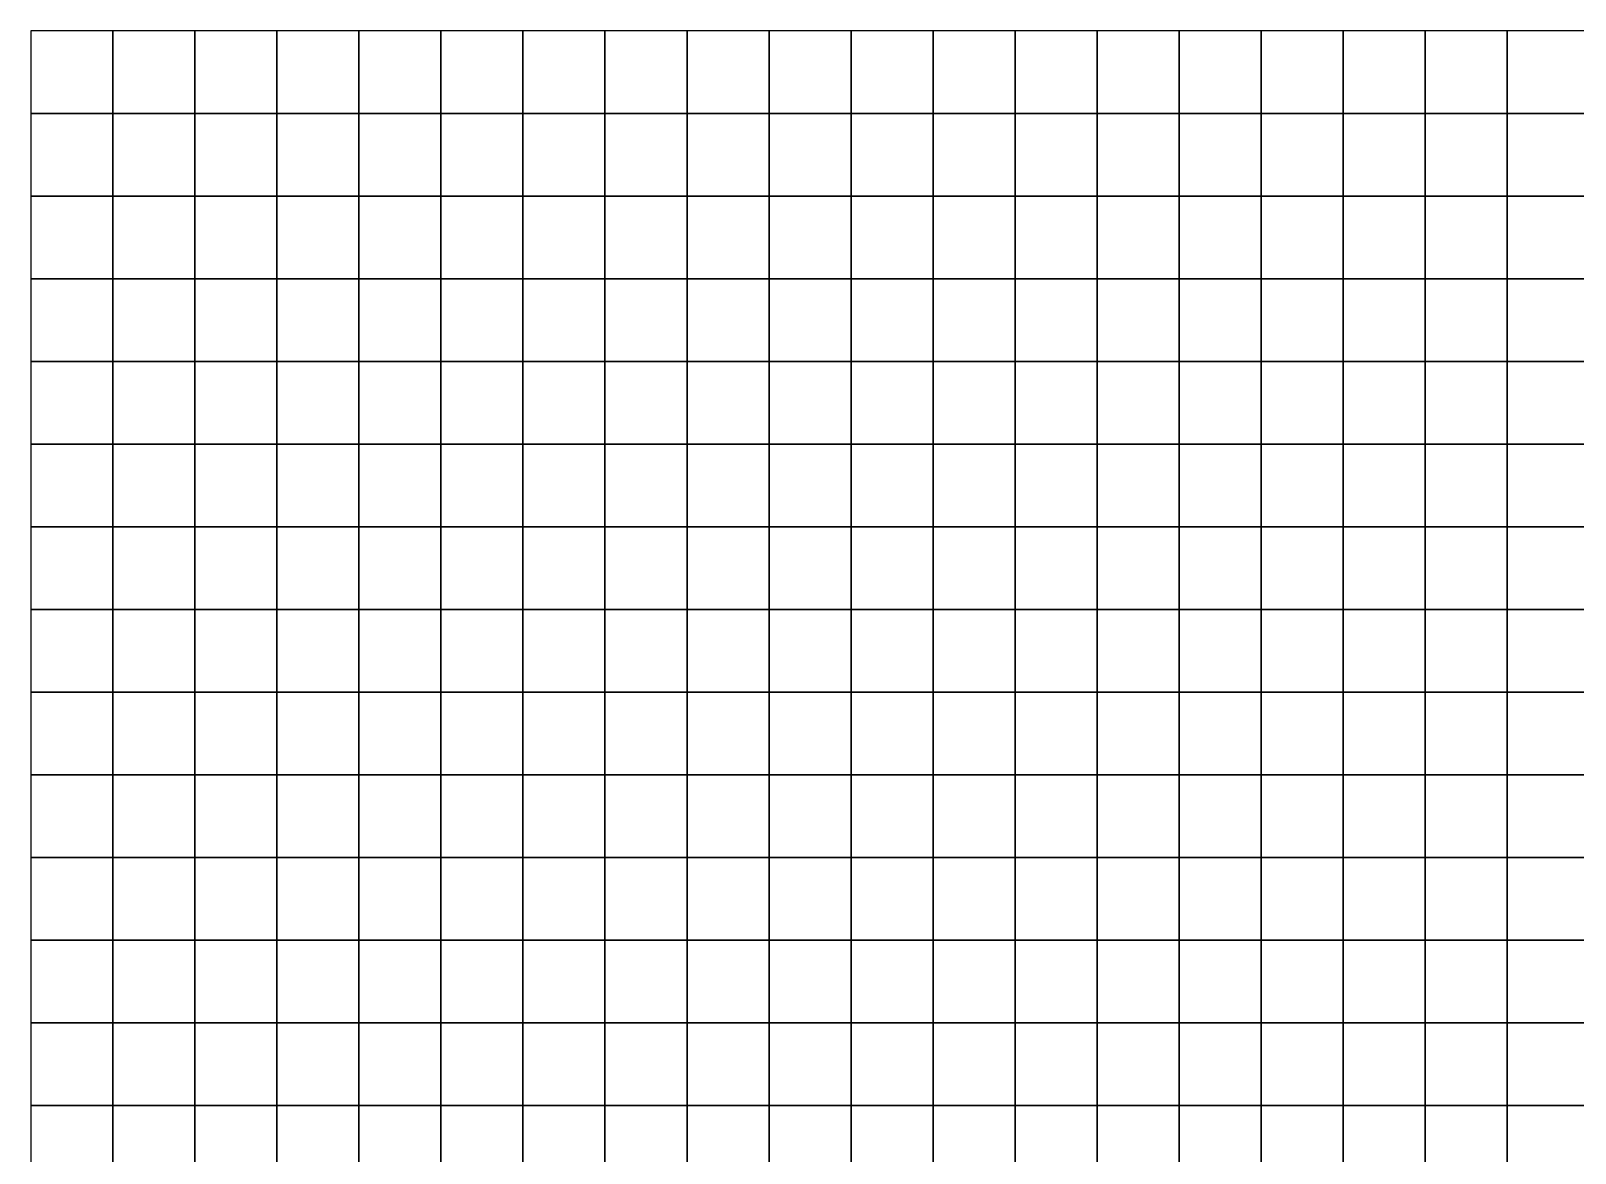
# Model space of a CAD drawing. Header units: metres. Extents: x -5 to 122, y -9 to 115.
# Drawn here: x 0 to 37.77, y 87.76 to 115.2 of the extents above; entities that cross this region are included whole.
import ezdxf

# ---------------------------------------------------------------- set-up
doc = ezdxf.new("R2010")
doc.units = ezdxf.units.M
doc.layers.add('terrain', color=7, linetype='Continuous')

msp = doc.modelspace()

# ---------------------------------------------------------------- linework, layer by layer
at = {"layer": 'terrain'}
for points in [[(2.006, 113.18, 2.37), (2.006, 115.2, 2.323), (0, 115.2, 2.408), (0, 113.18, 2.4)], [(4.011, 113.18, 2.317), (4.011, 115.2, 2.243), (2.006, 115.2, 2.323), (2.006, 113.18, 2.37)], [(6.017, 113.18, 2.28), (6.017, 115.2, 2.228), (4.011, 115.2, 2.243), (4.011, 113.18, 2.317)], [(8.023, 113.18, 2.257), (8.023, 115.2, 2.225), (6.017, 115.2, 2.228), (6.017, 113.18, 2.28)], [(10.029, 113.18, 2.168), (10.029, 115.2, 2.19), (8.023, 115.2, 2.225), (8.023, 113.18, 2.257)], [(12.034, 113.18, 2.188), (12.034, 115.2, 2.173), (10.029, 115.2, 2.19), (10.029, 113.18, 2.168)], [(14.04, 113.18, 2.185), (14.04, 115.2, 2.17), (12.034, 115.2, 2.173), (12.034, 113.18, 2.188)], [(16.046, 113.18, 2.165), (16.046, 115.2, 2.18), (14.04, 115.2, 2.17), (14.04, 113.18, 2.185)], [(18.052, 113.18, 2.145), (18.052, 115.2, 2.185), (16.046, 115.2, 2.18), (16.046, 113.18, 2.165)], [(20.057, 113.18, 2.162), (20.057, 115.2, 2.153), (18.052, 115.2, 2.185), (18.052, 113.18, 2.145)], [(22.063, 113.18, 2.115), (22.063, 115.2, 2.145), (20.057, 115.2, 2.153), (20.057, 113.18, 2.162)], [(24.069, 113.18, 2.128), (24.069, 115.2, 2.097), (22.063, 115.2, 2.145), (22.063, 113.18, 2.115)], [(26.075, 113.18, 2.118), (26.075, 115.2, 2.09), (24.069, 115.2, 2.097), (24.069, 113.18, 2.128)], [(28.08, 113.18, 2.07), (28.08, 115.2, 2.085), (26.075, 115.2, 2.09), (26.075, 113.18, 2.118)], [(30.086, 113.18, 2.073), (30.086, 115.2, 2.05), (28.08, 115.2, 2.085), (28.08, 113.18, 2.07)], [(32.092, 113.18, 1.978), (32.092, 115.2, 2.025), (30.086, 115.2, 2.05), (30.086, 113.18, 2.073)], [(34.097, 113.18, 2.003), (34.097, 115.2, 2.027), (32.092, 115.2, 2.025), (32.092, 113.18, 1.978)], [(36.103, 113.18, 1.948), (36.103, 115.2, 1.945), (34.097, 115.2, 2.027), (34.097, 113.18, 2.003)], [(38.109, 113.18, 1.97), (38.109, 115.2, 1.948), (36.103, 115.2, 1.945), (36.103, 113.18, 1.948)], [(2.006, 111.159, 2.418), (2.006, 113.18, 2.37), (0, 113.18, 2.4), (0, 111.159, 2.39)], [(4.011, 111.159, 2.408), (4.011, 113.18, 2.317), (2.006, 113.18, 2.37), (2.006, 111.159, 2.418)], [(6.017, 111.159, 2.308), (6.017, 113.18, 2.28), (4.011, 113.18, 2.317), (4.011, 111.159, 2.408)], [(8.023, 111.159, 2.25), (8.023, 113.18, 2.257), (6.017, 113.18, 2.28), (6.017, 111.159, 2.308)], [(10.029, 111.159, 2.18), (10.029, 113.18, 2.168), (8.023, 113.18, 2.257), (8.023, 111.159, 2.25)], [(12.034, 111.159, 2.183), (12.034, 113.18, 2.188), (10.029, 113.18, 2.168), (10.029, 111.159, 2.18)], [(14.04, 111.159, 2.165), (14.04, 113.18, 2.185), (12.034, 113.18, 2.188), (12.034, 111.159, 2.183)], [(16.046, 111.159, 2.17), (16.046, 113.18, 2.165), (14.04, 113.18, 2.185), (14.04, 111.159, 2.165)], [(18.052, 111.159, 2.128), (18.052, 113.18, 2.145), (16.046, 113.18, 2.165), (16.046, 111.159, 2.17)], [(20.057, 111.159, 2.143), (20.057, 113.18, 2.162), (18.052, 113.18, 2.145), (18.052, 111.159, 2.128)], [(22.063, 111.159, 2.14), (22.063, 113.18, 2.115), (20.057, 113.18, 2.162), (20.057, 111.159, 2.143)], [(24.069, 111.159, 2.122), (24.069, 113.18, 2.128), (22.063, 113.18, 2.115), (22.063, 111.159, 2.14)], [(26.075, 111.159, 2.105), (26.075, 113.18, 2.118), (24.069, 113.18, 2.128), (24.069, 111.159, 2.122)], [(28.08, 111.159, 2.073), (28.08, 113.18, 2.07), (26.075, 113.18, 2.118), (26.075, 111.159, 2.105)], [(30.086, 111.159, 2.022), (30.086, 113.18, 2.073), (28.08, 113.18, 2.07), (28.08, 111.159, 2.073)], [(32.092, 111.159, 2.033), (32.092, 113.18, 1.978), (30.086, 113.18, 2.073), (30.086, 111.159, 2.022)], [(34.097, 111.159, 1.995), (34.097, 113.18, 2.003), (32.092, 113.18, 1.978), (32.092, 111.159, 2.033)], [(36.103, 111.159, 1.997), (36.103, 113.18, 1.948), (34.097, 113.18, 2.003), (34.097, 111.159, 1.995)], [(38.109, 111.159, 1.972), (38.109, 113.18, 1.97), (36.103, 113.18, 1.948), (36.103, 111.159, 1.997)], [(2.006, 109.138, 2.295), (2.006, 111.159, 2.418), (0, 111.159, 2.39), (0, 109.138, 2.335)], [(4.011, 109.138, 2.25), (4.011, 111.159, 2.408), (2.006, 111.159, 2.418), (2.006, 109.138, 2.295)], [(6.017, 109.138, 2.268), (6.017, 111.159, 2.308), (4.011, 111.159, 2.408), (4.011, 109.138, 2.25)], [(8.023, 109.138, 2.177), (8.023, 111.159, 2.25), (6.017, 111.159, 2.308), (6.017, 109.138, 2.268)], [(10.029, 109.138, 2.14), (10.029, 111.159, 2.18), (8.023, 111.159, 2.25), (8.023, 109.138, 2.177)], [(12.034, 109.138, 2.183), (12.034, 111.159, 2.183), (10.029, 111.159, 2.18), (10.029, 109.138, 2.14)], [(14.04, 109.138, 2.155), (14.04, 111.159, 2.165), (12.034, 111.159, 2.183), (12.034, 109.138, 2.183)], [(16.046, 109.138, 2.173), (16.046, 111.159, 2.17), (14.04, 111.159, 2.165), (14.04, 109.138, 2.155)], [(18.052, 109.138, 2.175), (18.052, 111.159, 2.128), (16.046, 111.159, 2.17), (16.046, 109.138, 2.173)], [(20.057, 109.138, 2.145), (20.057, 111.159, 2.143), (18.052, 111.159, 2.128), (18.052, 109.138, 2.175)], [(22.063, 109.138, 2.14), (22.063, 111.159, 2.14), (20.057, 111.159, 2.143), (20.057, 109.138, 2.145)], [(24.069, 109.138, 2.128), (24.069, 111.159, 2.122), (22.063, 111.159, 2.14), (22.063, 109.138, 2.14)], [(26.075, 109.138, 2.048), (26.075, 111.159, 2.105), (24.069, 111.159, 2.122), (24.069, 109.138, 2.128)], [(28.08, 109.138, 2.088), (28.08, 111.159, 2.073), (26.075, 111.159, 2.105), (26.075, 109.138, 2.048)], [(30.086, 109.138, 2.027), (30.086, 111.159, 2.022), (28.08, 111.159, 2.073), (28.08, 109.138, 2.088)], [(32.092, 109.138, 2.062), (32.092, 111.159, 2.033), (30.086, 111.159, 2.022), (30.086, 109.138, 2.027)], [(34.097, 109.138, 2.003), (34.097, 111.159, 1.995), (32.092, 111.159, 2.033), (32.092, 109.138, 2.062)], [(36.103, 109.138, 1.993), (36.103, 111.159, 1.997), (34.097, 111.159, 1.995), (34.097, 109.138, 2.003)], [(38.109, 109.138, 1.978), (38.109, 111.159, 1.972), (36.103, 111.159, 1.997), (36.103, 109.138, 1.993)], [(2.006, 107.118, 2.257), (2.006, 109.138, 2.295), (0, 109.138, 2.335), (0, 107.118, 2.28)], [(4.011, 107.118, 2.22), (4.011, 109.138, 2.25), (2.006, 109.138, 2.295), (2.006, 107.118, 2.257)], [(6.017, 107.118, 2.205), (6.017, 109.138, 2.268), (4.011, 109.138, 2.25), (4.011, 107.118, 2.22)], [(8.023, 107.118, 2.192), (8.023, 109.138, 2.177), (6.017, 109.138, 2.268), (6.017, 107.118, 2.205)], [(10.029, 107.118, 2.177), (10.029, 109.138, 2.14), (8.023, 109.138, 2.177), (8.023, 107.118, 2.192)], [(12.034, 107.118, 2.183), (12.034, 109.138, 2.183), (10.029, 109.138, 2.14), (10.029, 107.118, 2.177)], [(14.04, 107.118, 2.175), (14.04, 109.138, 2.155), (12.034, 109.138, 2.183), (12.034, 107.118, 2.183)], [(16.046, 107.118, 2.173), (16.046, 109.138, 2.173), (14.04, 109.138, 2.155), (14.04, 107.118, 2.175)], [(18.052, 107.118, 2.17), (18.052, 109.138, 2.175), (16.046, 109.138, 2.173), (16.046, 107.118, 2.173)], [(20.057, 107.118, 2.173), (20.057, 109.138, 2.145), (18.052, 109.138, 2.175), (18.052, 107.118, 2.17)], [(22.063, 107.118, 2.082), (22.063, 109.138, 2.14), (20.057, 109.138, 2.145), (20.057, 107.118, 2.173)], [(24.069, 107.118, 2.113), (24.069, 109.138, 2.128), (22.063, 109.138, 2.14), (22.063, 107.118, 2.082)], [(26.075, 107.118, 2.082), (26.075, 109.138, 2.048), (24.069, 109.138, 2.128), (24.069, 107.118, 2.113)], [(28.08, 107.118, 2.065), (28.08, 109.138, 2.088), (26.075, 109.138, 2.048), (26.075, 107.118, 2.082)], [(30.086, 107.118, 2.067), (30.086, 109.138, 2.027), (28.08, 109.138, 2.088), (28.08, 107.118, 2.065)], [(32.092, 107.118, 2.04), (32.092, 109.138, 2.062), (30.086, 109.138, 2.027), (30.086, 107.118, 2.067)], [(34.097, 107.118, 2.005), (34.097, 109.138, 2.003), (32.092, 109.138, 2.062), (32.092, 107.118, 2.04)], [(36.103, 107.118, 2.007), (36.103, 109.138, 1.993), (34.097, 109.138, 2.003), (34.097, 107.118, 2.005)], [(38.109, 107.118, 1.993), (38.109, 109.138, 1.978), (36.103, 109.138, 1.993), (36.103, 107.118, 2.007)], [(2.006, 105.097, 2.25), (2.006, 107.118, 2.257), (0, 107.118, 2.28), (0, 105.097, 2.27)], [(4.011, 105.097, 2.188), (4.011, 107.118, 2.22), (2.006, 107.118, 2.257), (2.006, 105.097, 2.25)], [(6.017, 105.097, 2.205), (6.017, 107.118, 2.205), (4.011, 107.118, 2.22), (4.011, 105.097, 2.188)], [(8.023, 105.097, 2.255), (8.023, 107.118, 2.192), (6.017, 107.118, 2.205), (6.017, 105.097, 2.205)], [(10.029, 105.097, 2.245), (10.029, 107.118, 2.177), (8.023, 107.118, 2.192), (8.023, 105.097, 2.255)], [(12.034, 105.097, 2.2), (12.034, 107.118, 2.183), (10.029, 107.118, 2.177), (10.029, 105.097, 2.245)], [(14.04, 105.097, 2.185), (14.04, 107.118, 2.175), (12.034, 107.118, 2.183), (12.034, 105.097, 2.2)], [(16.046, 105.097, 2.183), (16.046, 107.118, 2.173), (14.04, 107.118, 2.175), (14.04, 105.097, 2.185)], [(18.052, 105.097, 2.162), (18.052, 107.118, 2.17), (16.046, 107.118, 2.173), (16.046, 105.097, 2.183)], [(20.057, 105.097, 2.088), (20.057, 107.118, 2.173), (18.052, 107.118, 2.17), (18.052, 105.097, 2.162)], [(22.063, 105.097, 2.105), (22.063, 107.118, 2.082), (20.057, 107.118, 2.173), (20.057, 105.097, 2.088)], [(24.069, 105.097, 2.085), (24.069, 107.118, 2.113), (22.063, 107.118, 2.082), (22.063, 105.097, 2.105)], [(26.075, 105.097, 2.092), (26.075, 107.118, 2.082), (24.069, 107.118, 2.113), (24.069, 105.097, 2.085)], [(28.08, 105.097, 2.067), (28.08, 107.118, 2.065), (26.075, 107.118, 2.082), (26.075, 105.097, 2.092)], [(30.086, 105.097, 2.073), (30.086, 107.118, 2.067), (28.08, 107.118, 2.065), (28.08, 105.097, 2.067)], [(32.092, 105.097, 2.055), (32.092, 107.118, 2.04), (30.086, 107.118, 2.067), (30.086, 105.097, 2.073)], [(34.097, 105.097, 2.035), (34.097, 107.118, 2.005), (32.092, 107.118, 2.04), (32.092, 105.097, 2.055)], [(36.103, 105.097, 2), (36.103, 107.118, 2.007), (34.097, 107.118, 2.005), (34.097, 105.097, 2.035)], [(38.109, 105.097, 1.985), (38.109, 107.118, 1.993), (36.103, 107.118, 2.007), (36.103, 105.097, 2)], [(2.006, 103.076, 2.24), (2.006, 105.097, 2.25), (0, 105.097, 2.27), (0, 103.076, 2.272)], [(4.011, 103.076, 2.247), (4.011, 105.097, 2.188), (2.006, 105.097, 2.25), (2.006, 103.076, 2.24)], [(6.017, 103.076, 2.215), (6.017, 105.097, 2.205), (4.011, 105.097, 2.188), (4.011, 103.076, 2.247)], [(8.023, 103.076, 2.25), (8.023, 105.097, 2.255), (6.017, 105.097, 2.205), (6.017, 103.076, 2.215)], [(10.029, 103.076, 2.267), (10.029, 105.097, 2.245), (8.023, 105.097, 2.255), (8.023, 103.076, 2.25)], [(12.034, 103.076, 2.253), (12.034, 105.097, 2.2), (10.029, 105.097, 2.245), (10.029, 103.076, 2.267)], [(14.04, 103.076, 2.18), (14.04, 105.097, 2.185), (12.034, 105.097, 2.2), (12.034, 103.076, 2.253)], [(16.046, 103.076, 2.107), (16.046, 105.097, 2.183), (14.04, 105.097, 2.185), (14.04, 103.076, 2.18)], [(18.052, 103.076, 2.158), (18.052, 105.097, 2.162), (16.046, 105.097, 2.183), (16.046, 103.076, 2.107)], [(20.057, 103.076, 2.093), (20.057, 105.097, 2.088), (18.052, 105.097, 2.162), (18.052, 103.076, 2.158)], [(22.063, 103.076, 2.118), (22.063, 105.097, 2.105), (20.057, 105.097, 2.088), (20.057, 103.076, 2.093)], [(24.069, 103.076, 2.103), (24.069, 105.097, 2.085), (22.063, 105.097, 2.105), (22.063, 103.076, 2.118)], [(26.075, 103.076, 2.098), (26.075, 105.097, 2.092), (24.069, 105.097, 2.085), (24.069, 103.076, 2.103)], [(28.08, 103.076, 2.055), (28.08, 105.097, 2.067), (26.075, 105.097, 2.092), (26.075, 103.076, 2.098)], [(30.086, 103.076, 2.073), (30.086, 105.097, 2.073), (28.08, 105.097, 2.067), (28.08, 103.076, 2.055)], [(32.092, 103.076, 2.065), (32.092, 105.097, 2.055), (30.086, 105.097, 2.073), (30.086, 103.076, 2.073)], [(34.097, 103.076, 2), (34.097, 105.097, 2.035), (32.092, 105.097, 2.055), (32.092, 103.076, 2.065)], [(36.103, 103.076, 2.005), (36.103, 105.097, 2), (34.097, 105.097, 2.035), (34.097, 103.076, 2)], [(38.109, 103.076, 1.945), (38.109, 105.097, 1.985), (36.103, 105.097, 2), (36.103, 103.076, 2.005)], [(2.006, 101.055, 2.268), (2.006, 103.076, 2.24), (0, 103.076, 2.272), (0, 101.055, 2.308)], [(4.011, 101.055, 2.247), (4.011, 103.076, 2.247), (2.006, 103.076, 2.24), (2.006, 101.055, 2.268)], [(6.017, 101.055, 2.198), (6.017, 103.076, 2.215), (4.011, 103.076, 2.247), (4.011, 101.055, 2.247)], [(8.023, 101.055, 2.243), (8.023, 103.076, 2.25), (6.017, 103.076, 2.215), (6.017, 101.055, 2.198)], [(10.029, 101.055, 2.267), (10.029, 103.076, 2.267), (8.023, 103.076, 2.25), (8.023, 101.055, 2.243)], [(12.034, 101.055, 2.205), (12.034, 103.076, 2.253), (10.029, 103.076, 2.267), (10.029, 101.055, 2.267)], [(14.04, 101.055, 2.105), (14.04, 103.076, 2.18), (12.034, 103.076, 2.253), (12.034, 101.055, 2.205)], [(16.046, 101.055, 2.12), (16.046, 103.076, 2.107), (14.04, 103.076, 2.18), (14.04, 101.055, 2.105)], [(18.052, 101.055, 2.073), (18.052, 103.076, 2.158), (16.046, 103.076, 2.107), (16.046, 101.055, 2.12)], [(20.057, 101.055, 2.058), (20.057, 103.076, 2.093), (18.052, 103.076, 2.158), (18.052, 101.055, 2.073)], [(22.063, 101.055, 2.077), (22.063, 103.076, 2.118), (20.057, 103.076, 2.093), (20.057, 101.055, 2.058)], [(24.069, 101.055, 2.055), (24.069, 103.076, 2.103), (22.063, 103.076, 2.118), (22.063, 101.055, 2.077)], [(26.075, 101.055, 2.05), (26.075, 103.076, 2.098), (24.069, 103.076, 2.103), (24.069, 101.055, 2.055)], [(28.08, 101.055, 2.043), (28.08, 103.076, 2.055), (26.075, 103.076, 2.098), (26.075, 101.055, 2.05)], [(30.086, 101.055, 2.033), (30.086, 103.076, 2.073), (28.08, 103.076, 2.055), (28.08, 101.055, 2.043)], [(32.092, 101.055, 2.077), (32.092, 103.076, 2.065), (30.086, 103.076, 2.073), (30.086, 101.055, 2.033)], [(34.097, 101.055, 2.052), (34.097, 103.076, 2), (32.092, 103.076, 2.065), (32.092, 101.055, 2.077)], [(36.103, 101.055, 1.997), (36.103, 103.076, 2.005), (34.097, 103.076, 2), (34.097, 101.055, 2.052)], [(38.109, 101.055, 1.965), (38.109, 103.076, 1.945), (36.103, 103.076, 2.005), (36.103, 101.055, 1.997)], [(2.006, 99.035, 2.278), (2.006, 101.055, 2.268), (0, 101.055, 2.308), (0, 99.035, 2.305)], [(4.011, 99.035, 2.26), (4.011, 101.055, 2.247), (2.006, 101.055, 2.268), (2.006, 99.035, 2.278)], [(6.017, 99.035, 2.27), (6.017, 101.055, 2.198), (4.011, 101.055, 2.247), (4.011, 99.035, 2.26)], [(8.023, 99.035, 2.232), (8.023, 101.055, 2.243), (6.017, 101.055, 2.198), (6.017, 99.035, 2.27)], [(10.029, 99.035, 2.17), (10.029, 101.055, 2.267), (8.023, 101.055, 2.243), (8.023, 99.035, 2.232)], [(12.034, 99.035, 2.222), (12.034, 101.055, 2.205), (10.029, 101.055, 2.267), (10.029, 99.035, 2.17)], [(14.04, 99.035, 2.097), (14.04, 101.055, 2.105), (12.034, 101.055, 2.205), (12.034, 99.035, 2.222)], [(16.046, 99.035, 2.095), (16.046, 101.055, 2.12), (14.04, 101.055, 2.105), (14.04, 99.035, 2.097)], [(18.052, 99.035, 2.082), (18.052, 101.055, 2.073), (16.046, 101.055, 2.12), (16.046, 99.035, 2.095)], [(20.057, 99.035, 2.06), (20.057, 101.055, 2.058), (18.052, 101.055, 2.073), (18.052, 99.035, 2.082)], [(22.063, 99.035, 2.077), (22.063, 101.055, 2.077), (20.057, 101.055, 2.058), (20.057, 99.035, 2.06)], [(24.069, 99.035, 2.06), (24.069, 101.055, 2.055), (22.063, 101.055, 2.077), (22.063, 99.035, 2.077)], [(26.075, 99.035, 2.05), (26.075, 101.055, 2.05), (24.069, 101.055, 2.055), (24.069, 99.035, 2.06)], [(28.08, 99.035, 2.05), (28.08, 101.055, 2.043), (26.075, 101.055, 2.05), (26.075, 99.035, 2.05)], [(30.086, 99.035, 2.062), (30.086, 101.055, 2.033), (28.08, 101.055, 2.043), (28.08, 99.035, 2.05)], [(32.092, 99.035, 2.073), (32.092, 101.055, 2.077), (30.086, 101.055, 2.033), (30.086, 99.035, 2.062)], [(34.097, 99.035, 2.045), (34.097, 101.055, 2.052), (32.092, 101.055, 2.077), (32.092, 99.035, 2.073)], [(36.103, 99.035, 2.027), (36.103, 101.055, 1.997), (34.097, 101.055, 2.052), (34.097, 99.035, 2.045)], [(38.109, 99.035, 2.02), (38.109, 101.055, 1.965), (36.103, 101.055, 1.997), (36.103, 99.035, 2.027)], [(2.006, 97.014, 2.283), (2.006, 99.035, 2.278), (0, 99.035, 2.305), (0, 97.014, 2.305)], [(4.011, 97.014, 2.295), (4.011, 99.035, 2.26), (2.006, 99.035, 2.278), (2.006, 97.014, 2.283)], [(6.017, 97.014, 2.248), (6.017, 99.035, 2.27), (4.011, 99.035, 2.26), (4.011, 97.014, 2.295)], [(8.023, 97.014, 2.215), (8.023, 99.035, 2.232), (6.017, 99.035, 2.27), (6.017, 97.014, 2.248)], [(10.029, 97.014, 2.195), (10.029, 99.035, 2.17), (8.023, 99.035, 2.232), (8.023, 97.014, 2.215)], [(12.034, 97.014, 2.22), (12.034, 99.035, 2.222), (10.029, 99.035, 2.17), (10.029, 97.014, 2.195)], [(14.04, 97.014, 2.198), (14.04, 99.035, 2.097), (12.034, 99.035, 2.222), (12.034, 97.014, 2.22)], [(16.046, 97.014, 2.175), (16.046, 99.035, 2.095), (14.04, 99.035, 2.097), (14.04, 97.014, 2.198)], [(18.052, 97.014, 2.105), (18.052, 99.035, 2.082), (16.046, 99.035, 2.095), (16.046, 97.014, 2.175)], [(20.057, 97.014, 2.115), (20.057, 99.035, 2.06), (18.052, 99.035, 2.082), (18.052, 97.014, 2.105)], [(22.063, 97.014, 2.115), (22.063, 99.035, 2.077), (20.057, 99.035, 2.06), (20.057, 97.014, 2.115)], [(24.069, 97.014, 2.077), (24.069, 99.035, 2.06), (22.063, 99.035, 2.077), (22.063, 97.014, 2.115)], [(26.075, 97.014, 2.115), (26.075, 99.035, 2.05), (24.069, 99.035, 2.06), (24.069, 97.014, 2.077)], [(28.08, 97.014, 2.092), (28.08, 99.035, 2.05), (26.075, 99.035, 2.05), (26.075, 97.014, 2.115)], [(30.086, 97.014, 2.107), (30.086, 99.035, 2.062), (28.08, 99.035, 2.05), (28.08, 97.014, 2.092)], [(32.092, 97.014, 2.062), (32.092, 99.035, 2.073), (30.086, 99.035, 2.062), (30.086, 97.014, 2.107)], [(34.097, 97.014, 2.08), (34.097, 99.035, 2.045), (32.092, 99.035, 2.073), (32.092, 97.014, 2.062)], [(36.103, 97.014, 2.05), (36.103, 99.035, 2.027), (34.097, 99.035, 2.045), (34.097, 97.014, 2.08)], [(38.109, 97.014, 2.028), (38.109, 99.035, 2.02), (36.103, 99.035, 2.027), (36.103, 97.014, 2.05)], [(2.006, 94.993, 2.32), (2.006, 97.014, 2.283), (0, 97.014, 2.305), (0, 94.993, 2.317)], [(4.011, 94.993, 2.272), (4.011, 97.014, 2.295), (2.006, 97.014, 2.283), (2.006, 94.993, 2.32)], [(6.017, 94.993, 2.27), (6.017, 97.014, 2.248), (4.011, 97.014, 2.295), (4.011, 94.993, 2.272)], [(8.023, 94.993, 2.31), (8.023, 97.014, 2.215), (6.017, 97.014, 2.248), (6.017, 94.993, 2.27)], [(10.029, 94.993, 2.28), (10.029, 97.014, 2.195), (8.023, 97.014, 2.215), (8.023, 94.993, 2.31)], [(12.034, 94.993, 2.247), (12.034, 97.014, 2.22), (10.029, 97.014, 2.195), (10.029, 94.993, 2.28)], [(14.04, 94.993, 2.177), (14.04, 97.014, 2.198), (12.034, 97.014, 2.22), (12.034, 94.993, 2.247)], [(16.046, 94.993, 2.128), (16.046, 97.014, 2.175), (14.04, 97.014, 2.198), (14.04, 94.993, 2.177)], [(18.052, 94.993, 2.107), (18.052, 97.014, 2.105), (16.046, 97.014, 2.175), (16.046, 94.993, 2.128)], [(20.057, 94.993, 2.088), (20.057, 97.014, 2.115), (18.052, 97.014, 2.105), (18.052, 94.993, 2.107)], [(22.063, 94.993, 2.108), (22.063, 97.014, 2.115), (20.057, 97.014, 2.115), (20.057, 94.993, 2.088)], [(24.069, 94.993, 2.1), (24.069, 97.014, 2.077), (22.063, 97.014, 2.115), (22.063, 94.993, 2.108)], [(26.075, 94.993, 2.107), (26.075, 97.014, 2.115), (24.069, 97.014, 2.077), (24.069, 94.993, 2.1)], [(28.08, 94.993, 2.13), (28.08, 97.014, 2.092), (26.075, 97.014, 2.115), (26.075, 94.993, 2.107)], [(30.086, 94.993, 2.075), (30.086, 97.014, 2.107), (28.08, 97.014, 2.092), (28.08, 94.993, 2.13)], [(32.092, 94.993, 2.082), (32.092, 97.014, 2.062), (30.086, 97.014, 2.107), (30.086, 94.993, 2.075)], [(34.097, 94.993, 2.058), (34.097, 97.014, 2.08), (32.092, 97.014, 2.062), (32.092, 94.993, 2.082)], [(36.103, 94.993, 2.04), (36.103, 97.014, 2.05), (34.097, 97.014, 2.08), (34.097, 94.993, 2.058)], [(38.109, 94.993, 2.095), (38.109, 97.014, 2.028), (36.103, 97.014, 2.05), (36.103, 94.993, 2.04)], [(2.006, 92.973, 2.305), (2.006, 94.993, 2.32), (0, 94.993, 2.317), (0, 92.973, 2.28)], [(4.011, 92.973, 2.26), (4.011, 94.993, 2.272), (2.006, 94.993, 2.32), (2.006, 92.973, 2.305)], [(6.017, 92.973, 2.315), (6.017, 94.993, 2.27), (4.011, 94.993, 2.272), (4.011, 92.973, 2.26)], [(8.023, 92.973, 2.283), (8.023, 94.993, 2.31), (6.017, 94.993, 2.27), (6.017, 92.973, 2.315)], [(10.029, 92.973, 2.228), (10.029, 94.993, 2.28), (8.023, 94.993, 2.31), (8.023, 92.973, 2.283)], [(12.034, 92.973, 2.222), (12.034, 94.993, 2.247), (10.029, 94.993, 2.28), (10.029, 92.973, 2.228)], [(14.04, 92.973, 2.252), (14.04, 94.993, 2.177), (12.034, 94.993, 2.247), (12.034, 92.973, 2.222)], [(16.046, 92.973, 2.175), (16.046, 94.993, 2.128), (14.04, 94.993, 2.177), (14.04, 92.973, 2.252)], [(18.052, 92.973, 2.107), (18.052, 94.993, 2.107), (16.046, 94.993, 2.128), (16.046, 92.973, 2.175)], [(20.057, 92.973, 2.115), (20.057, 94.993, 2.088), (18.052, 94.993, 2.107), (18.052, 92.973, 2.107)], [(22.063, 92.973, 2.098), (22.063, 94.993, 2.108), (20.057, 94.993, 2.088), (20.057, 92.973, 2.115)], [(24.069, 92.973, 2.135), (24.069, 94.993, 2.1), (22.063, 94.993, 2.108), (22.063, 92.973, 2.098)], [(26.075, 92.973, 2.138), (26.075, 94.993, 2.107), (24.069, 94.993, 2.1), (24.069, 92.973, 2.135)], [(28.08, 92.973, 2.075), (28.08, 94.993, 2.13), (26.075, 94.993, 2.107), (26.075, 92.973, 2.138)], [(30.086, 92.973, 2.132), (30.086, 94.993, 2.075), (28.08, 94.993, 2.13), (28.08, 92.973, 2.075)], [(32.092, 92.973, 2.052), (32.092, 94.993, 2.082), (30.086, 94.993, 2.075), (30.086, 92.973, 2.132)], [(34.097, 92.973, 2.075), (34.097, 94.993, 2.058), (32.092, 94.993, 2.082), (32.092, 92.973, 2.052)], [(36.103, 92.973, 2.13), (36.103, 94.993, 2.04), (34.097, 94.993, 2.058), (34.097, 92.973, 2.075)], [(38.109, 92.973, 2.1), (38.109, 94.993, 2.095), (36.103, 94.993, 2.04), (36.103, 92.973, 2.13)], [(2.006, 90.952, 2.285), (2.006, 92.973, 2.305), (0, 92.973, 2.28), (0, 90.952, 2.243)], [(4.011, 90.952, 2.302), (4.011, 92.973, 2.26), (2.006, 92.973, 2.305), (2.006, 90.952, 2.285)], [(6.017, 90.952, 2.283), (6.017, 92.973, 2.315), (4.011, 92.973, 2.26), (4.011, 90.952, 2.302)], [(8.023, 90.952, 2.302), (8.023, 92.973, 2.283), (6.017, 92.973, 2.315), (6.017, 90.952, 2.283)], [(10.029, 90.952, 2.35), (10.029, 92.973, 2.228), (8.023, 92.973, 2.283), (8.023, 90.952, 2.302)], [(12.034, 90.952, 2.278), (12.034, 92.973, 2.222), (10.029, 92.973, 2.228), (10.029, 90.952, 2.35)], [(14.04, 90.952, 2.245), (14.04, 92.973, 2.252), (12.034, 92.973, 2.222), (12.034, 90.952, 2.278)], [(16.046, 90.952, 2.238), (16.046, 92.973, 2.175), (14.04, 92.973, 2.252), (14.04, 90.952, 2.245)], [(18.052, 90.952, 2.14), (18.052, 92.973, 2.107), (16.046, 92.973, 2.175), (16.046, 90.952, 2.238)], [(20.057, 90.952, 2.132), (20.057, 92.973, 2.115), (18.052, 92.973, 2.107), (18.052, 90.952, 2.14)], [(22.063, 90.952, 2.135), (22.063, 92.973, 2.098), (20.057, 92.973, 2.115), (20.057, 90.952, 2.132)], [(24.069, 90.952, 2.13), (24.069, 92.973, 2.135), (22.063, 92.973, 2.098), (22.063, 90.952, 2.135)], [(26.075, 90.952, 2.135), (26.075, 92.973, 2.138), (24.069, 92.973, 2.135), (24.069, 90.952, 2.13)], [(28.08, 90.952, 2.088), (28.08, 92.973, 2.075), (26.075, 92.973, 2.138), (26.075, 90.952, 2.135)], [(30.086, 90.952, 2.09), (30.086, 92.973, 2.132), (28.08, 92.973, 2.075), (28.08, 90.952, 2.088)], [(32.092, 90.952, 2.103), (32.092, 92.973, 2.052), (30.086, 92.973, 2.132), (30.086, 90.952, 2.09)], [(34.097, 90.952, 2.122), (34.097, 92.973, 2.075), (32.092, 92.973, 2.052), (32.092, 90.952, 2.103)], [(36.103, 90.952, 2.105), (36.103, 92.973, 2.13), (34.097, 92.973, 2.075), (34.097, 90.952, 2.122)], [(38.109, 90.952, 2.062), (38.109, 92.973, 2.1), (36.103, 92.973, 2.13), (36.103, 90.952, 2.105)], [(2.006, 88.931, 2.245), (2.006, 90.952, 2.285), (0, 90.952, 2.243), (0, 88.931, 2.467)], [(4.011, 88.931, 2.3), (4.011, 90.952, 2.302), (2.006, 90.952, 2.285), (2.006, 88.931, 2.245)], [(6.017, 88.931, 2.263), (6.017, 90.952, 2.283), (4.011, 90.952, 2.302), (4.011, 88.931, 2.3)], [(8.023, 88.931, 2.308), (8.023, 90.952, 2.302), (6.017, 90.952, 2.283), (6.017, 88.931, 2.263)], [(10.029, 88.931, 2.278), (10.029, 90.952, 2.35), (8.023, 90.952, 2.302), (8.023, 88.931, 2.308)], [(12.034, 88.931, 2.25), (12.034, 90.952, 2.278), (10.029, 90.952, 2.35), (10.029, 88.931, 2.278)], [(14.04, 88.931, 2.225), (14.04, 90.952, 2.245), (12.034, 90.952, 2.278), (12.034, 88.931, 2.25)], [(16.046, 88.931, 2.23), (16.046, 90.952, 2.238), (14.04, 90.952, 2.245), (14.04, 88.931, 2.225)], [(18.052, 88.931, 2.22), (18.052, 90.952, 2.14), (16.046, 90.952, 2.238), (16.046, 88.931, 2.23)], [(20.057, 88.931, 2.173), (20.057, 90.952, 2.132), (18.052, 90.952, 2.14), (18.052, 88.931, 2.22)], [(22.063, 88.931, 2.098), (22.063, 90.952, 2.135), (20.057, 90.952, 2.132), (20.057, 88.931, 2.173)], [(24.069, 88.931, 2.127), (24.069, 90.952, 2.13), (22.063, 90.952, 2.135), (22.063, 88.931, 2.098)], [(26.075, 88.931, 2.07), (26.075, 90.952, 2.135), (24.069, 90.952, 2.13), (24.069, 88.931, 2.127)], [(28.08, 88.931, 2.115), (28.08, 90.952, 2.088), (26.075, 90.952, 2.135), (26.075, 88.931, 2.07)], [(30.086, 88.931, 2.077), (30.086, 90.952, 2.09), (28.08, 90.952, 2.088), (28.08, 88.931, 2.115)], [(32.092, 88.931, 2.09), (32.092, 90.952, 2.103), (30.086, 90.952, 2.09), (30.086, 88.931, 2.077)], [(34.097, 88.931, 2.137), (34.097, 90.952, 2.122), (32.092, 90.952, 2.103), (32.092, 88.931, 2.09)], [(36.103, 88.931, 2.085), (36.103, 90.952, 2.105), (34.097, 90.952, 2.122), (34.097, 88.931, 2.137)], [(38.109, 88.931, 2.03), (38.109, 90.952, 2.062), (36.103, 90.952, 2.105), (36.103, 88.931, 2.085)], [(2.006, 86.911, 2.215), (2.006, 88.931, 2.245), (0, 88.931, 2.467), (0, 86.911, 2.575)], [(4.011, 86.911, 2.25), (4.011, 88.931, 2.3), (2.006, 88.931, 2.245), (2.006, 86.911, 2.215)], [(6.017, 86.911, 2.285), (6.017, 88.931, 2.263), (4.011, 88.931, 2.3), (4.011, 86.911, 2.25)], [(8.023, 86.911, 2.3), (8.023, 88.931, 2.308), (6.017, 88.931, 2.263), (6.017, 86.911, 2.285)], [(10.029, 86.911, 2.285), (10.029, 88.931, 2.278), (8.023, 88.931, 2.308), (8.023, 86.911, 2.3)], [(12.034, 86.911, 2.298), (12.034, 88.931, 2.25), (10.029, 88.931, 2.278), (10.029, 86.911, 2.285)], [(14.04, 86.911, 2.312), (14.04, 88.931, 2.225), (12.034, 88.931, 2.25), (12.034, 86.911, 2.298)], [(16.046, 86.911, 2.285), (16.046, 88.931, 2.23), (14.04, 88.931, 2.225), (14.04, 86.911, 2.312)], [(18.052, 86.911, 2.185), (18.052, 88.931, 2.22), (16.046, 88.931, 2.23), (16.046, 86.911, 2.285)], [(20.057, 86.911, 2.17), (20.057, 88.931, 2.173), (18.052, 88.931, 2.22), (18.052, 86.911, 2.185)], [(22.063, 86.911, 2.12), (22.063, 88.931, 2.098), (20.057, 88.931, 2.173), (20.057, 86.911, 2.17)], [(24.069, 86.911, 2.143), (24.069, 88.931, 2.127), (22.063, 88.931, 2.098), (22.063, 86.911, 2.12)], [(26.075, 86.911, 2.113), (26.075, 88.931, 2.07), (24.069, 88.931, 2.127), (24.069, 86.911, 2.143)], [(28.08, 86.911, 2.147), (28.08, 88.931, 2.115), (26.075, 88.931, 2.07), (26.075, 86.911, 2.113)], [(30.086, 86.911, 2.12), (30.086, 88.931, 2.077), (28.08, 88.931, 2.115), (28.08, 86.911, 2.147)], [(32.092, 86.911, 2.108), (32.092, 88.931, 2.09), (30.086, 88.931, 2.077), (30.086, 86.911, 2.12)], [(34.097, 86.911, 2.092), (34.097, 88.931, 2.137), (32.092, 88.931, 2.09), (32.092, 86.911, 2.108)], [(36.103, 86.911, 2.048), (36.103, 88.931, 2.085), (34.097, 88.931, 2.137), (34.097, 86.911, 2.092)], [(38.109, 86.911, 1.99), (38.109, 88.931, 2.03), (36.103, 88.931, 2.085), (36.103, 86.911, 2.048)]]:
    msp.add_3dface(points, dxfattribs=at)

doc.saveas('drawing.dxf')
